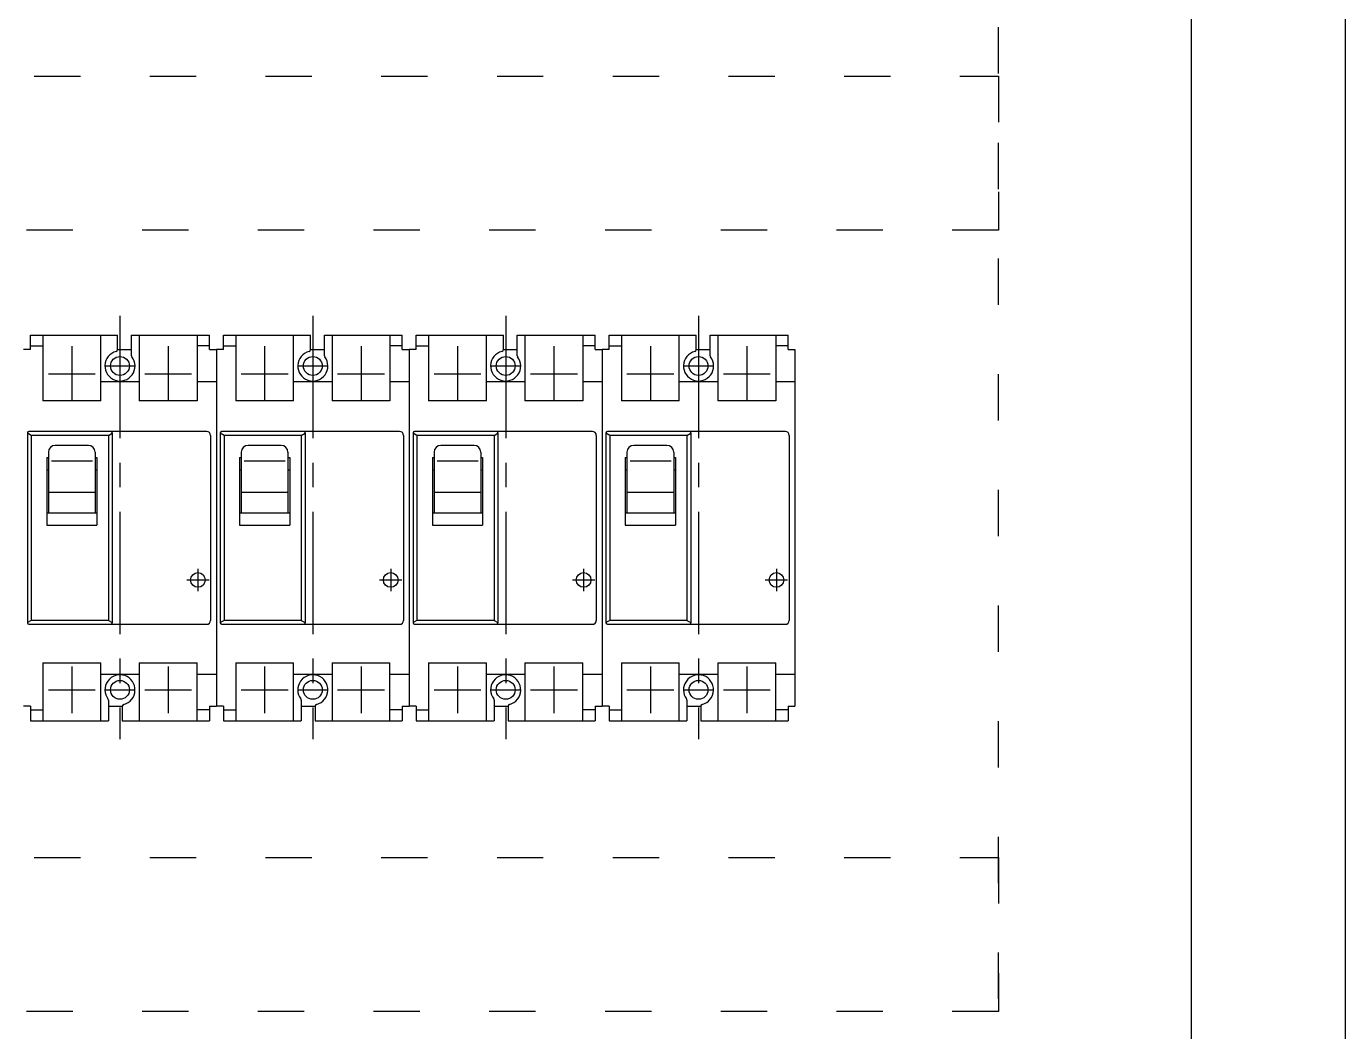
# Model space of a CAD drawing. Header units: millimetres. Extents: x 14879 to 38758, y -20740 to 1136.
# Drawn here: x 36970.1 to 37312.1, y -7125.3 to -6864.5 of the extents above; entities that cross this region are included whole.
import ezdxf

# ---------------------------------------------------------------- set-up
doc = ezdxf.new("R2010")
doc.units = ezdxf.units.MM
doc.linetypes.add('ACAD_ISO03W100', pattern=[30, 12, -18])
doc.linetypes.add('CENTER', pattern=[50.8, 31.75, -6.35, 6.35, -6.35])
doc.layers.add('F01_OUT', color=6, linetype='Continuous')
doc.layers.add('F03_CNT', color=1, linetype='CENTER')

msp = doc.modelspace()

# ---------------------------------------------------------------- linework, layer by layer
for p, q in [((37312.11, -7898.36), (37312.11, -5908.36)), ((37272.11, -5948.36), (37272.11, -7858.36))]:
    msp.add_line(p, q)
at = {"color": 1, "linetype": 'ACAD_ISO03W100'}
for points in [[(37222.12, -6510.84), (37272.11, -6510.84), (37272.11, -7776.75), (37222.12, -7776.75)], [(36612.11, -6917.42), (36612.11, -6877.42), (37222.12, -6877.42), (37222.12, -6917.42)], [(36612.11, -7120.06), (36612.11, -7080.06), (37222.12, -7080.06), (37222.12, -7120.06)]]:
    msp.add_lwpolyline(points, close=True, dxfattribs=at)
at = {"layer": 'F01_OUT'}
for p, q in [((36971.16, -6948.36), (36971.16, -6944.61)), ((36971.16, -6944.61), (36993.76, -6944.61)), ((36974.36, -6944.61), (36974.36, -6961.61)), ((36989.36, -6961.61), (36989.36, -6944.61)), ((36993.76, -6948.35), (36993.76, -6944.61)), ((36997.36, -6949.94), (36997.36, -6944.61)), ((36997.36, -6944.61), (37017.56, -6944.61)), ((36999.36, -6944.61), (36999.36, -6961.61)), ((37014.36, -6944.61), (37014.36, -6961.61)), ((37017.56, -6948.36), (37017.56, -6944.61)), ((37021.16, -6948.36), (37021.16, -6944.61)), ((37021.16, -6944.61), (37043.76, -6944.61)), ((37024.36, -6944.61), (37024.36, -6961.61)), ((37039.36, -6961.61), (37039.36, -6944.61)), ((37043.76, -6948.35), (37043.76, -6944.61)), ((37047.36, -6949.94), (37047.36, -6944.61)), ((37047.36, -6944.61), (37067.56, -6944.61)), ((37049.36, -6944.61), (37049.36, -6961.61)), ((37064.36, -6944.61), (37064.36, -6961.61)), ((37067.56, -6948.36), (37067.56, -6944.61)), ((37071.16, -6948.36), (37071.16, -6944.61)), ((37071.16, -6944.61), (37093.76, -6944.61)), ((37074.36, -6944.61), (37074.36, -6961.61)), ((37089.36, -6961.61), (37089.36, -6944.61)), ((37093.76, -6948.35), (37093.76, -6944.61)), ((37097.36, -6949.94), (37097.36, -6944.61)), ((37097.36, -6944.61), (37117.56, -6944.61)), ((37099.36, -6944.61), (37099.36, -6961.61)), ((37114.36, -6944.61), (37114.36, -6961.61)), ((37117.56, -6948.36), (37117.56, -6944.61)), ((37121.16, -6948.36), (37121.16, -6944.61)), ((37121.16, -6944.61), (37143.76, -6944.61)), ((37124.36, -6944.61), (37124.36, -6961.61)), ((37139.36, -6961.61), (37139.36, -6944.61)), ((37143.76, -6948.35), (37143.76, -6944.61)), ((37147.36, -6949.94), (37147.36, -6944.61)), ((37147.36, -6944.61), (37167.56, -6944.61)), ((37149.36, -6944.61), (37149.36, -6961.61)), ((37164.36, -6944.61), (37164.36, -6961.61)), ((37167.56, -6948.36), (37167.56, -6944.61)), ((36971.16, -6948.36), (36969.36, -6948.36)), ((36971.16, -6947.41), (36974.36, -6947.41)), ((36993.76, -6948.36), (36997.36, -6948.36)), ((37017.56, -6947.41), (37014.36, -6947.41)), ((37017.56, -6948.36), (37019.36, -6948.36)), ((37019.36, -6948.36), (37019.36, -7040.86)), ((37021.16, -6948.36), (37019.36, -6948.36)), ((37019.36, -6948.36), (37019.36, -7040.86)), ((37021.16, -6947.41), (37024.36, -6947.41)), ((37043.76, -6948.36), (37047.36, -6948.36)), ((37067.56, -6947.41), (37064.36, -6947.41)), ((37067.56, -6948.36), (37069.36, -6948.36)), ((37069.36, -6948.36), (37069.36, -7040.86)), ((37071.16, -6948.36), (37069.36, -6948.36)), ((37069.36, -6948.36), (37069.36, -7040.86)), ((37071.16, -6947.41), (37074.36, -6947.41)), ((37093.76, -6948.36), (37097.36, -6948.36)), ((37117.56, -6947.41), (37114.36, -6947.41)), ((37117.56, -6948.36), (37119.36, -6948.36)), ((37119.36, -6948.36), (37119.36, -7040.86)), ((37121.16, -6948.36), (37119.36, -6948.36)), ((37119.36, -6948.36), (37119.36, -7040.86)), ((37121.16, -6947.41), (37124.36, -6947.41)), ((37143.76, -6948.36), (37147.36, -6948.36)), ((37167.56, -6947.41), (37164.36, -6947.41)), ((37167.56, -6948.36), (37169.36, -6948.36)), ((37169.36, -6948.36), (37169.36, -7040.86)), ((37169.36, -6948.36), (37169.36, -7040.86)), ((36999.36, -6956.71), (36989.36, -6956.71)), ((37019.36, -6956.71), (37014.36, -6956.71)), ((37049.36, -6956.71), (37039.36, -6956.71)), ((37069.36, -6956.71), (37064.36, -6956.71)), ((37099.36, -6956.71), (37089.36, -6956.71)), ((37119.36, -6956.71), (37114.36, -6956.71)), ((37149.36, -6956.71), (37139.36, -6956.71)), ((37169.36, -6956.71), (37164.36, -6956.71)), ((36989.36, -6961.61), (36974.36, -6961.61)), ((37014.36, -6961.61), (36999.36, -6961.61)), ((37039.36, -6961.61), (37024.36, -6961.61)), ((37064.36, -6961.61), (37049.36, -6961.61)), ((37089.36, -6961.61), (37074.36, -6961.61)), ((37114.36, -6961.61), (37099.36, -6961.61)), ((37139.36, -6961.61), (37124.36, -6961.61)), ((37164.36, -6961.61), (37149.36, -6961.61)), ((36970.36, -6969.96), (36970.36, -7019.25)), ((36971.36, -6970.61), (36970.36, -6970.03)), ((37016.86, -6969.61), (36970.72, -6969.61)), ((36991.36, -6970.61), (36992.36, -6970.03)), ((36992.36, -6969.96), (36992.36, -7019.25)), ((37020.36, -6969.96), (37020.36, -7019.25)), ((37021.36, -6970.61), (37020.36, -6970.03)), ((37066.86, -6969.61), (37020.72, -6969.61)), ((37041.36, -6970.61), (37042.36, -6970.03)), ((37042.36, -6969.96), (37042.36, -7019.25)), ((37070.36, -6969.96), (37070.36, -7019.25)), ((37071.36, -6970.61), (37070.36, -6970.03)), ((37116.86, -6969.61), (37070.72, -6969.61)), ((37091.36, -6970.61), (37092.36, -6970.03)), ((37092.36, -6969.96), (37092.36, -7019.25)), ((37120.36, -6969.96), (37120.36, -7019.25)), ((37121.36, -6970.61), (37120.36, -6970.03)), ((37166.86, -6969.61), (37120.72, -6969.61)), ((37141.36, -6970.61), (37142.36, -6970.03)), ((37142.36, -6969.96), (37142.36, -7019.25)), ((36991.36, -6970.61), (36971.36, -6970.61)), ((36971.36, -6970.61), (36971.36, -7018.61)), ((36986.16, -6973.22), (36977.56, -6973.22)), ((36991.36, -6970.61), (36991.36, -7018.61)), ((37017.86, -6970.61), (37017.86, -7018.61)), ((37041.36, -6970.61), (37021.36, -6970.61)), ((37021.36, -6970.61), (37021.36, -7018.61)), ((37036.16, -6973.22), (37027.56, -6973.22)), ((37041.36, -6970.61), (37041.36, -7018.61)), ((37067.86, -6970.61), (37067.86, -7018.61)), ((37091.36, -6970.61), (37071.36, -6970.61)), ((37071.36, -6970.61), (37071.36, -7018.61)), ((37086.16, -6973.22), (37077.56, -6973.22)), ((37091.36, -6970.61), (37091.36, -7018.61)), ((37117.86, -6970.61), (37117.86, -7018.61)), ((37141.36, -6970.61), (37121.36, -6970.61)), ((37121.36, -6970.61), (37121.36, -7018.61)), ((37136.16, -6973.22), (37127.56, -6973.22)), ((37141.36, -6970.61), (37141.36, -7018.61)), ((37167.86, -6970.61), (37167.86, -7018.61)), ((36975.36, -6976.36), (36975.36, -6993.86)), ((36975.36, -6976.36), (36975.81, -6976.36)), ((36975.81, -6974.97), (36975.81, -6990.71)), ((36987.91, -6974.97), (36987.91, -6990.71)), ((36987.91, -6976.36), (36988.36, -6976.36)), ((36988.36, -6976.36), (36988.36, -6993.86)), ((37025.36, -6976.36), (37025.36, -6993.86)), ((37025.36, -6976.36), (37025.81, -6976.36)), ((37025.81, -6974.97), (37025.81, -6990.71)), ((37037.91, -6974.97), (37037.91, -6990.71)), ((37037.91, -6976.36), (37038.36, -6976.36)), ((37038.36, -6976.36), (37038.36, -6993.86)), ((37075.36, -6976.36), (37075.36, -6993.86)), ((37075.36, -6976.36), (37075.81, -6976.36)), ((37075.81, -6974.97), (37075.81, -6990.71)), ((37087.91, -6974.97), (37087.91, -6990.71)), ((37087.91, -6976.36), (37088.36, -6976.36)), ((37088.36, -6976.36), (37088.36, -6993.86)), ((37125.36, -6976.36), (37125.36, -6993.86)), ((37125.36, -6976.36), (37125.81, -6976.36)), ((37125.81, -6974.97), (37125.81, -6990.71)), ((37137.91, -6974.97), (37137.91, -6990.71)), ((37137.91, -6976.36), (37138.36, -6976.36)), ((37138.36, -6976.36), (37138.36, -6993.86)), ((36975.36, -6979.51), (36975.81, -6979.51)), ((36987.22, -6977.33), (36976.6, -6977.33)), ((36987.91, -6979.51), (36988.36, -6979.51)), ((37025.36, -6979.51), (37025.81, -6979.51)), ((37037.22, -6977.33), (37026.6, -6977.33)), ((37037.91, -6979.51), (37038.36, -6979.51)), ((37075.36, -6979.51), (37075.81, -6979.51)), ((37087.22, -6977.33), (37076.6, -6977.33)), ((37087.91, -6979.51), (37088.36, -6979.51)), ((37125.36, -6979.51), (37125.81, -6979.51)), ((37137.22, -6977.33), (37126.6, -6977.33)), ((37137.91, -6979.51), (37138.36, -6979.51)), ((36975.81, -6985.33), (36987.91, -6985.33)), ((37025.81, -6985.33), (37037.91, -6985.33)), ((37075.81, -6985.33), (37087.91, -6985.33)), ((37125.81, -6985.33), (37137.91, -6985.33)), ((36975.36, -6990.71), (36988.36, -6990.71)), ((37025.36, -6990.71), (37038.36, -6990.71)), ((37075.36, -6990.71), (37088.36, -6990.71)), ((37125.36, -6990.71), (37138.36, -6990.71)), ((36975.36, -6993.86), (36988.36, -6993.86)), ((37025.36, -6993.86), (37038.36, -6993.86)), ((37075.36, -6993.86), (37088.36, -6993.86)), ((37125.36, -6993.86), (37138.36, -6993.86)), ((36971.36, -7018.61), (36970.36, -7019.18)), ((36970.72, -7019.61), (37016.86, -7019.61)), ((36991.36, -7018.61), (36971.36, -7018.61)), ((36991.36, -7018.61), (36992.36, -7019.18)), ((37021.36, -7018.61), (37020.36, -7019.18)), ((37020.72, -7019.61), (37066.86, -7019.61)), ((37041.36, -7018.61), (37021.36, -7018.61)), ((37041.36, -7018.61), (37042.36, -7019.18)), ((37071.36, -7018.61), (37070.36, -7019.18)), ((37070.72, -7019.61), (37116.86, -7019.61)), ((37091.36, -7018.61), (37071.36, -7018.61)), ((37091.36, -7018.61), (37092.36, -7019.18)), ((37121.36, -7018.61), (37120.36, -7019.18)), ((37120.72, -7019.61), (37166.86, -7019.61)), ((37141.36, -7018.61), (37121.36, -7018.61)), ((37141.36, -7018.61), (37142.36, -7019.18)), ((36974.36, -7029.61), (36974.36, -7044.61)), ((36974.36, -7029.61), (36989.36, -7029.61)), ((36989.36, -7044.61), (36989.36, -7029.61)), ((36999.36, -7029.61), (36999.36, -7044.61)), ((36999.36, -7029.61), (37014.36, -7029.61)), ((37014.36, -7044.61), (37014.36, -7029.61)), ((37024.36, -7029.61), (37024.36, -7044.61)), ((37024.36, -7029.61), (37039.36, -7029.61)), ((37039.36, -7044.61), (37039.36, -7029.61)), ((37049.36, -7029.61), (37049.36, -7044.61)), ((37049.36, -7029.61), (37064.36, -7029.61)), ((37064.36, -7044.61), (37064.36, -7029.61)), ((37074.36, -7029.61), (37074.36, -7044.61)), ((37074.36, -7029.61), (37089.36, -7029.61)), ((37089.36, -7044.61), (37089.36, -7029.61)), ((37099.36, -7029.61), (37099.36, -7044.61)), ((37099.36, -7029.61), (37114.36, -7029.61)), ((37114.36, -7044.61), (37114.36, -7029.61)), ((37124.36, -7029.61), (37124.36, -7044.61)), ((37124.36, -7029.61), (37139.36, -7029.61)), ((37139.36, -7044.61), (37139.36, -7029.61)), ((37149.36, -7029.61), (37149.36, -7044.61)), ((37149.36, -7029.61), (37164.36, -7029.61)), ((37164.36, -7044.61), (37164.36, -7029.61)), ((36999.36, -7032.61), (36989.36, -7032.61)), ((37019.36, -7032.61), (37014.36, -7032.61)), ((37049.36, -7032.61), (37039.36, -7032.61)), ((37069.36, -7032.61), (37064.36, -7032.61)), ((37099.36, -7032.61), (37089.36, -7032.61)), ((37119.36, -7032.61), (37114.36, -7032.61)), ((37149.36, -7032.61), (37139.36, -7032.61)), ((37169.36, -7032.61), (37164.36, -7032.61)), ((36990.46, -7036.6), (36990.46, -7036.62)), ((37040.46, -7036.6), (37040.46, -7036.62)), ((37090.46, -7036.6), (37090.46, -7036.62)), ((37140.46, -7036.6), (37140.46, -7036.62)), ((36971.16, -7040.86), (36969.36, -7040.86)), ((36971.16, -7040.86), (36971.16, -7044.61)), ((36971.16, -7041.81), (36974.36, -7041.81)), ((36991.36, -7039.27), (36991.36, -7044.61)), ((36991.36, -7040.86), (36994.96, -7040.86)), ((36994.96, -7040.87), (36994.96, -7044.61)), ((37017.56, -7041.81), (37014.36, -7041.81)), ((37017.56, -7040.86), (37019.36, -7040.86)), ((37017.56, -7040.86), (37017.56, -7044.61)), ((37021.16, -7040.86), (37019.36, -7040.86)), ((37021.16, -7040.86), (37021.16, -7044.61)), ((37021.16, -7041.81), (37024.36, -7041.81)), ((37041.36, -7039.27), (37041.36, -7044.61)), ((37041.36, -7040.86), (37044.96, -7040.86)), ((37044.96, -7040.87), (37044.96, -7044.61)), ((37067.56, -7041.81), (37064.36, -7041.81)), ((37067.56, -7040.86), (37069.36, -7040.86)), ((37067.56, -7040.86), (37067.56, -7044.61)), ((37071.16, -7040.86), (37069.36, -7040.86)), ((37071.16, -7040.86), (37071.16, -7044.61)), ((37071.16, -7041.81), (37074.36, -7041.81)), ((37091.36, -7039.27), (37091.36, -7044.61)), ((37091.36, -7040.86), (37094.96, -7040.86)), ((37094.96, -7040.87), (37094.96, -7044.61)), ((37117.56, -7041.81), (37114.36, -7041.81)), ((37117.56, -7040.86), (37119.36, -7040.86)), ((37117.56, -7040.86), (37117.56, -7044.61)), ((37121.16, -7040.86), (37119.36, -7040.86)), ((37121.16, -7040.86), (37121.16, -7044.61)), ((37121.16, -7041.81), (37124.36, -7041.81)), ((37141.36, -7039.27), (37141.36, -7044.61)), ((37141.36, -7040.86), (37144.96, -7040.86)), ((37144.96, -7040.87), (37144.96, -7044.61)), ((37167.56, -7041.81), (37164.36, -7041.81)), ((37167.56, -7040.86), (37169.36, -7040.86)), ((37167.56, -7040.86), (37167.56, -7044.61)), ((36971.16, -7044.61), (36991.36, -7044.61)), ((36994.96, -7044.61), (37017.56, -7044.61)), ((37021.16, -7044.61), (37041.36, -7044.61)), ((37044.96, -7044.61), (37067.56, -7044.61)), ((37071.16, -7044.61), (37091.36, -7044.61)), ((37094.96, -7044.61), (37117.56, -7044.61)), ((37121.16, -7044.61), (37141.36, -7044.61)), ((37144.96, -7044.61), (37167.56, -7044.61))]:
    msp.add_line(p, q, dxfattribs=at)
for centre, radius in [((36994.36, -6952.61), 2.45), ((37044.36, -6952.61), 2.45), ((37094.36, -6952.61), 2.45), ((37144.36, -6952.61), 2.45), ((37014.56, -7008.11), 1.9), ((37064.56, -7008.11), 1.9), ((37114.56, -7008.11), 1.9), ((37164.56, -7008.11), 1.9), ((36994.36, -7036.61), 2.45), ((37044.36, -7036.61), 2.45), ((37094.36, -7036.61), 2.45), ((37144.36, -7036.61), 2.45)]:
    msp.add_circle(centre, radius, dxfattribs=at)
for centre, radius, start, end in [((36994.36, -6952.61), 3.9, 104.4783, 37.3031), ((36993.26, -6948.35), 0.5, 284.4783, 0), ((37044.36, -6952.61), 3.9, 104.4783, 37.3031), ((37043.26, -6948.35), 0.5, 284.4783, 0), ((37094.36, -6952.61), 3.9, 104.4783, 37.3031), ((37093.26, -6948.35), 0.5, 284.4783, 0), ((37144.36, -6952.61), 3.9, 104.4783, 37.3031), ((37143.26, -6948.35), 0.5, 284.4783, 0), ((36997.86, -6949.94), 0.5, 180, 217.3031), ((37047.86, -6949.94), 0.5, 180, 217.3031), ((37097.86, -6949.94), 0.5, 180, 217.3031), ((37147.86, -6949.94), 0.5, 180, 217.3031), ((36970.72, -6969.96), 0.354, 90, 180), ((36992.01, -6969.96), 0.354, 0, 90), ((37016.86, -6970.61), 1, 0, 90), ((37020.72, -6969.96), 0.354, 90, 180), ((37042.01, -6969.96), 0.354, 0, 90), ((37066.86, -6970.61), 1, 0, 90), ((37070.72, -6969.96), 0.354, 90, 180), ((37092.01, -6969.96), 0.354, 0, 90), ((37116.86, -6970.61), 1, 0, 90), ((37120.72, -6969.96), 0.354, 90, 180), ((37142.01, -6969.96), 0.354, 0, 90), ((37166.86, -6970.61), 1, 0, 90), ((36977.56, -6974.97), 1.75, 90, 180), ((36986.16, -6974.97), 1.75, 0, 90), ((37027.56, -6974.97), 1.75, 90, 180), ((37036.16, -6974.97), 1.75, 0, 90), ((37077.56, -6974.97), 1.75, 90, 180), ((37086.16, -6974.97), 1.75, 0, 90), ((37127.56, -6974.97), 1.75, 90, 180), ((37136.16, -6974.97), 1.75, 0, 90), ((36970.72, -7019.25), 0.354, 180, 270), ((36992.01, -7019.25), 0.354, 270, 0), ((37016.86, -7018.61), 1, 270, 360), ((37020.72, -7019.25), 0.354, 180, 270), ((37042.01, -7019.25), 0.354, 270, 0), ((37066.86, -7018.61), 1, 270, 360), ((37070.72, -7019.25), 0.354, 180, 270), ((37092.01, -7019.25), 0.354, 270, 0), ((37116.86, -7018.61), 1, 270, 360), ((37120.72, -7019.25), 0.354, 180, 270), ((37142.01, -7019.25), 0.354, 270, 0), ((37166.86, -7018.61), 1, 270, 360), ((36994.36, -7036.61), 3.9, 284.4767, 217.3005), ((37044.36, -7036.61), 3.9, 284.4767, 217.3005), ((37094.36, -7036.61), 3.9, 284.4767, 217.3005), ((37144.36, -7036.61), 3.9, 284.4767, 217.3005), ((36990.86, -7039.27), 0.5, 0, 37.3005), ((36995.46, -7040.87), 0.5, 104.4767, 180), ((37040.86, -7039.27), 0.5, 0, 37.3005), ((37045.46, -7040.87), 0.5, 104.4767, 180), ((37090.86, -7039.27), 0.5, 0, 37.3005), ((37095.46, -7040.87), 0.5, 104.4767, 180), ((37140.86, -7039.27), 0.5, 0, 37.3005), ((37145.46, -7040.87), 0.5, 104.4767, 180)]:
    msp.add_arc(centre, radius, start, end, dxfattribs=at)
at = {"layer": 'F03_CNT'}
for p, q in [((36994.36, -6939.61), (36994.36, -7049.37)), ((37044.36, -6939.61), (37044.36, -7049.37)), ((37094.36, -6939.61), (37094.36, -7049.37)), ((37144.36, -6939.61), (37144.36, -7049.37)), ((36981.86, -6947.47), (36981.86, -6961.74)), ((37006.86, -6947.47), (37006.86, -6961.74)), ((37031.86, -6947.47), (37031.86, -6961.74)), ((37056.86, -6947.47), (37056.86, -6961.74)), ((37081.86, -6947.47), (37081.86, -6961.74)), ((37106.86, -6947.47), (37106.86, -6961.74)), ((37131.86, -6947.47), (37131.86, -6961.74)), ((37156.86, -6947.47), (37156.86, -6961.74)), ((36990.46, -6952.61), (36998.26, -6952.61)), ((37040.46, -6952.61), (37048.26, -6952.61)), ((37090.46, -6952.61), (37098.26, -6952.61)), ((37140.46, -6952.61), (37148.26, -6952.61)), ((36975.79, -6954.61), (36987.94, -6954.61)), ((37000.79, -6954.61), (37012.94, -6954.61)), ((37025.79, -6954.61), (37037.94, -6954.61)), ((37050.79, -6954.61), (37062.94, -6954.61)), ((37075.79, -6954.61), (37087.94, -6954.61)), ((37100.79, -6954.61), (37112.94, -6954.61)), ((37125.79, -6954.61), (37137.94, -6954.61)), ((37150.79, -6954.61), (37162.94, -6954.61)), ((37014.56, -7005.21), (37014.56, -7011.01)), ((37064.56, -7005.21), (37064.56, -7011.01)), ((37114.56, -7005.21), (37114.56, -7011.01)), ((37164.56, -7005.21), (37164.56, -7011.01)), ((37011.66, -7008.11), (37017.46, -7008.11)), ((37061.66, -7008.11), (37067.46, -7008.11)), ((37111.66, -7008.11), (37117.46, -7008.11)), ((37161.66, -7008.11), (37167.46, -7008.11)), ((36981.86, -7030.53), (36981.86, -7042.68)), ((37006.86, -7030.53), (37006.86, -7042.68)), ((37031.86, -7030.53), (37031.86, -7042.68)), ((37056.86, -7030.53), (37056.86, -7042.68)), ((37081.86, -7030.53), (37081.86, -7042.68)), ((37106.86, -7030.53), (37106.86, -7042.68)), ((37131.86, -7030.53), (37131.86, -7042.68)), ((37156.86, -7030.53), (37156.86, -7042.68)), ((36975.79, -7036.61), (36987.94, -7036.61)), ((36990.46, -7036.61), (36998.26, -7036.61)), ((37000.79, -7036.61), (37012.94, -7036.61)), ((37025.79, -7036.61), (37037.94, -7036.61)), ((37040.46, -7036.61), (37048.26, -7036.61)), ((37050.79, -7036.61), (37062.94, -7036.61)), ((37075.79, -7036.61), (37087.94, -7036.61)), ((37090.46, -7036.61), (37098.26, -7036.61)), ((37100.79, -7036.61), (37112.94, -7036.61)), ((37125.79, -7036.61), (37137.94, -7036.61)), ((37140.46, -7036.61), (37148.26, -7036.61)), ((37150.79, -7036.61), (37162.94, -7036.61))]:
    msp.add_line(p, q, dxfattribs=at)

doc.saveas('drawing.dxf')
